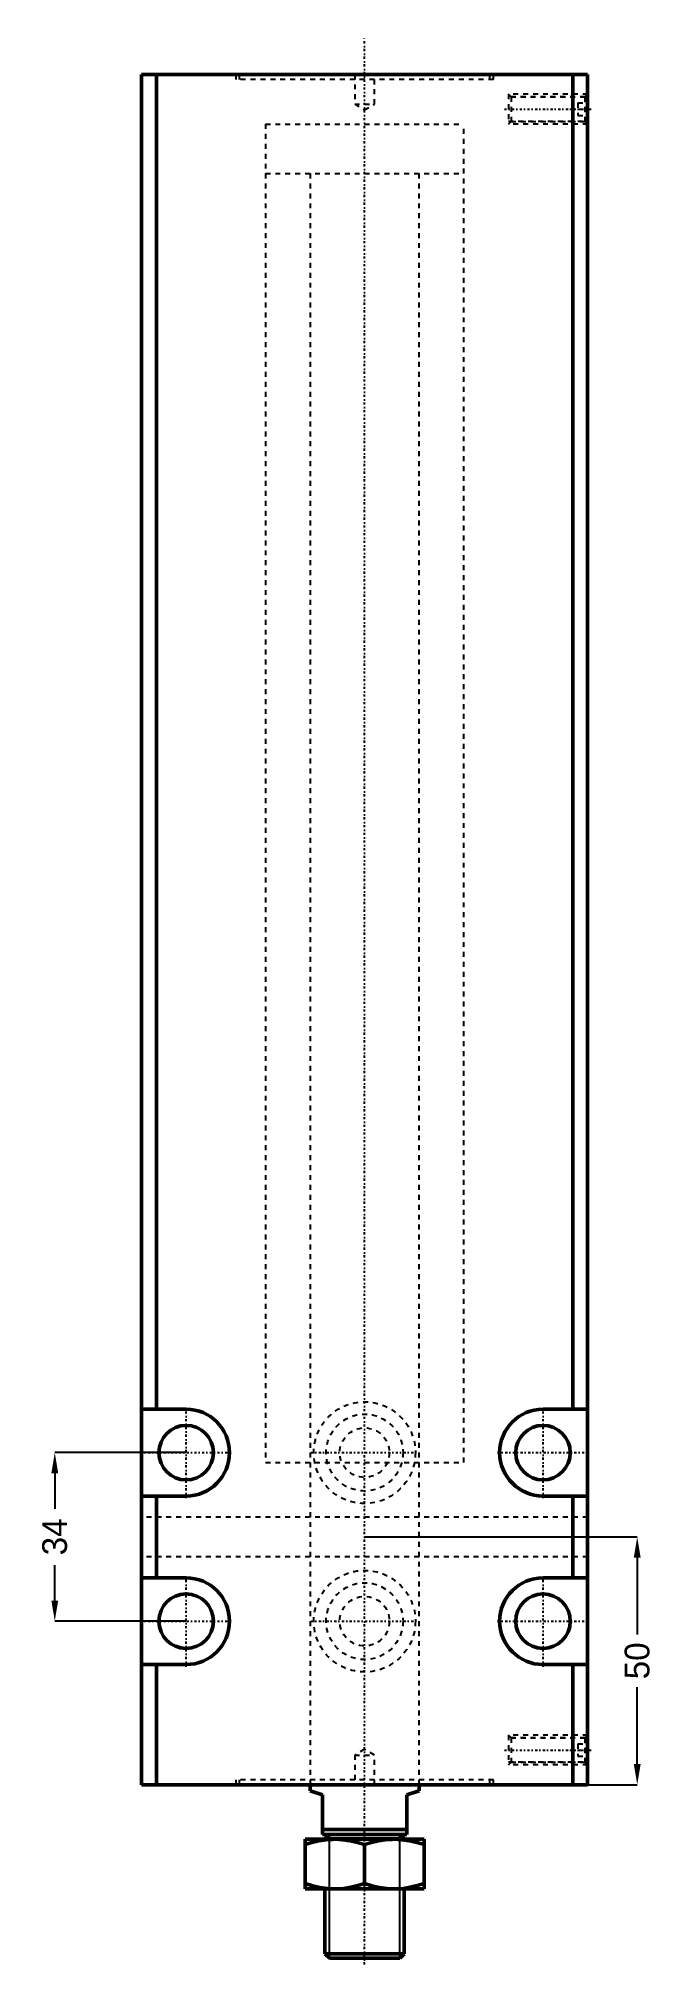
# Model space of a CAD drawing. Header units: millimetres. Extents: x -66 to 58, y -36 to 352.
import ezdxf

# ---------------------------------------------------------------- set-up
doc = ezdxf.new("R2010")
doc.units = ezdxf.units.MM
doc.linetypes.add('Center', pattern=[1.5, 0.45, -0.5, 0.05, -0.5])
doc.linetypes.add('Dashed', pattern=[2, 1, -1])
for name, color, linetype, lineweight in [('2d ConnectionPoints', 7, 'Continuous', 50), ('AM_0', 7, 'Continuous', 50), ('AM_5', 3, 'Continuous', 25), ('AM_7', 7, 'Center', 25), ('AM_9', 6, 'Dashed', 25)]:
    doc.layers.add(name, color=color, linetype=linetype, lineweight=lineweight)
doc.dimstyles.new('ISO-25', dxfattribs={"dimtxt": 2.5, "dimasz": 2.5, "dimexe": 1.25, "dimexo": 0.625, "dimtad": 1, "dimtxsty": 'Standard', "dimcen": 2.5, "dimadec": 0, "dimazin": 0, "dimtfac": 1, "dimtmove": 0, "dimatfit": 3, "dimfxl": 0, "dimarcsym": 0})

# ---------------------------------------------------------------- blocks, each defined once
blk = doc.blocks.new('1_JECX_MF_EXLA_40_260_0_rod__0_in_JECX_MF_160_J_EXLA_40_260_0__4')
at = {"layer": 'AM_0'}
for p, q in [((-11, 0), (-11, -1.19)), ((11, -1.19), (11, 0)), ((-8.5, -2), (-11, -1.19)), ((-8.5, -10), (-8.5, -2)), ((11, -1.19), (8.5, -2)), ((8.5, -2), (8.5, -10)), ((-12, -11), (12, -11)), ((-12, -21), (-12, -11)), ((-8.5, -9), (8.5, -9)), ((-8.5, -10), (8.5, -10)), ((-7.08, -10), (-8, -10.92)), ((-8, -10.92), (8, -10.92)), ((-8, -10.92), (-8, -11)), ((8, -10.92), (7.08, -10)), ((8, -11), (8, -10.92)), ((12, -11), (12, -21)), ((0, -19.93), (0, -12.07)), ((-12, -21), (12, -21)), ((-8, -21), (-8, -34.08)), ((8, -34.08), (8, -21)), ((-8, -34.08), (-7.08, -35)), ((-8, -34.08), (8, -34.08)), ((7.08, -35), (8, -34.08)), ((-7.08, -35), (7.08, -35))]:
    blk.add_line(p, q, dxfattribs=at)
for points in [[(-6, -11), (-6.43, -11.01), (-7.83, -11.11), (-9.22, -11.32), (-10.62, -11.65), (-12, -12.07)], [(0, -12.07), (-1.46, -11.63), (-2.94, -11.29), (-4.46, -11.08), (-6, -11)], [(6, -11), (5.57, -11.01), (4.17, -11.11), (2.78, -11.32), (1.38, -11.65), (0, -12.07)], [(12, -12.07), (10.54, -11.63), (9.06, -11.29), (7.54, -11.08), (6, -11)], [(-12, -19.93), (-10.54, -20.37), (-9.06, -20.71), (-7.54, -20.92), (-6, -21)], [(-6, -21), (-5.57, -20.99), (-4.17, -20.89), (-2.78, -20.68), (-1.38, -20.35), (0, -19.93)], [(0, -19.93), (1.46, -20.37), (2.94, -20.71), (4.46, -20.92), (6, -21)], [(6, -21), (6.43, -20.99), (7.83, -20.89), (9.22, -20.68), (10.62, -20.35), (12, -19.93)]]:
    blk.add_lwpolyline(points, dxfattribs=at)
at = {"layer": 'AM_5'}
for p, q in [((-7.08, -35), (-7.08, -10)), ((7.08, -35), (7.08, -10))]:
    blk.add_line(p, q, dxfattribs=at)
at = {"layer": 'AM_7'}
blk.add_line((0, -36.25), (0, 352.25), dxfattribs=at)
at = {"layer": 'AM_9'}
for p, q in [((-20, 335), (20, 335)), ((-20, 335), (-20, 325)), ((20, 325), (20, 335)), ((-20, 325), (20, 325)), ((-11, 325), (-11, 0)), ((11, 0), (11, 325))]:
    blk.add_line(p, q, dxfattribs=at)
blk = doc.blocks.new('2_JECX_MF_EXLA_40_260_0_body__0_in_JECX_MF_160_J_EXLA_40_260_0__4')
at = {"layer": 'AM_0'}
for p, q in [((45, 345), (-45, 345)), ((-45, 345), (-45, 0)), ((-42, 345), (-42, 75.75)), ((42, 345), (42, 75.75)), ((45, 345), (45, 0)), ((-36, 75.75), (-45, 75.75)), ((45, 75.75), (36, 75.75)), ((-45, 58.25), (-36, 58.25)), ((-42, 58.25), (-42, 41.75)), ((36, 58.25), (45, 58.25)), ((42, 58.25), (42, 41.75)), ((-36, 41.75), (-45, 41.75)), ((45, 41.75), (36, 41.75)), ((-45, 24.25), (-36, 24.25)), ((-42, 24.25), (-42, 0)), ((36, 24.25), (45, 24.25)), ((42, 24.25), (42, 0)), ((45, 0), (-45, 0))]:
    blk.add_line(p, q, dxfattribs=at)
for centre in [(-36, 67), (36, 67), (-36, 33), (36, 33)]:
    blk.add_circle(centre, 5.5, dxfattribs=at)
for centre, start, end in [((-36, 67), 270, 90), ((36, 67), 90, 270), ((-36, 33), 270, 90), ((36, 33), 90, 270)]:
    blk.add_arc(centre, 8.75, start, end, dxfattribs=at)
at = {"layer": 'AM_5', "linetype": 'Dashed'}
for p, q in [((45, 341), (29, 341)), ((45, 335), (29, 335)), ((45, 10), (29, 10)), ((45, 4), (29, 4))]:
    blk.add_line(p, q, dxfattribs=at)
at = {"layer": 'AM_7'}
for p, q in [((28.2, 338), (45.8, 338)), ((-36, 57.8125), (-36, 76.1875)), ((36, 57.8125), (36, 76.1875)), ((-45.1875, 67), (-26.8125, 67)), ((-10.7625, 67), (10.7625, 67)), ((26.8125, 67), (45.1875, 67)), ((-36, 23.8125), (-36, 42.1875)), ((36, 23.8125), (36, 42.1875)), ((-45.1875, 33), (-26.8125, 33)), ((-10.7625, 33), (10.7625, 33)), ((26.8125, 33), (45.1875, 33)), ((28.2, 7), (45.8, 7))]:
    blk.add_line(p, q, dxfattribs=at)
at = {"layer": 'AM_9'}
for p, q in [((-26, 345), (-26, 344)), ((26, 344), (-26, 344)), ((-25.3, 345), (-25.3, 344)), ((-2, 345), (-2, 339)), ((2, 339), (2, 345)), ((25.3, 344), (25.3, 345)), ((26, 344), (26, 345)), ((-2, 339), (2, 339)), ((-2, 339), (0, 337.8453)), ((0, 337.8453), (2, 339)), ((29, 341), (29, 335)), ((29.5415, 340.4585), (29, 341)), ((44.5, 340.4), (29, 340.4)), ((44.4585, 340.4585), (29.5415, 340.4585)), ((29.5415, 340.4585), (29.5415, 335.5415)), ((43, 339.25), (45, 339.25)), ((43, 339.25), (43, 336.75)), ((43, 338), (45, 338)), ((45, 341), (44.4585, 340.4585)), ((44.4585, 340.4585), (44.4585, 335.5415)), ((44.5, 340.4), (44.5, 335.6)), ((45, 339.9), (44.5, 340.4)), ((-20, 335), (20, 335)), ((-20, 335), (-20, 65)), ((20, 65), (20, 335)), ((29, 335.6), (44.5, 335.6)), ((29, 335), (29.5415, 335.5415)), ((29.5415, 335.5415), (44.4585, 335.5415)), ((43, 336.75), (45, 336.75)), ((44.4585, 335.5415), (45, 335)), ((44.5, 335.6), (45, 336.1)), ((-20, 65), (20, 65)), ((-11, 65), (-11, 0)), ((11, 0), (11, 65)), ((45, 54), (-45, 54)), ((45, 46), (-45, 46)), ((29, 10), (29, 4)), ((29.5415, 9.4585), (29, 10)), ((44.5, 9.4), (29, 9.4)), ((44.4585, 9.4585), (29.5415, 9.4585)), ((29.5415, 9.4585), (29.5415, 4.5415)), ((43, 8.25), (45, 8.25)), ((43, 8.25), (43, 5.75)), ((45, 10), (44.4585, 9.4585)), ((44.4585, 9.4585), (44.4585, 4.5415)), ((45, 8.9), (44.5, 9.4)), ((44.5, 9.4), (44.5, 4.6)), ((0, 7.1547), (-2, 6)), ((-2, 6), (-2, 0)), ((-2, 6), (2, 6)), ((2, 6), (0, 7.1547)), ((2, 0), (2, 6)), ((29, 4.6), (44.5, 4.6)), ((29, 4), (29.5415, 4.5415)), ((29.5415, 4.5415), (44.4585, 4.5415)), ((43, 7), (45, 7)), ((43, 5.75), (45, 5.75)), ((44.4585, 4.5415), (45, 4)), ((44.5, 4.6), (45, 5.1)), ((26, 1), (-26, 1)), ((-26, 1), (-26, 0)), ((-25.3, 1), (-25.3, 0)), ((25.3, 0), (25.3, 1)), ((26, 0), (26, 1))]:
    blk.add_line(p, q, dxfattribs=at)
for centre, radius in [((0, 67), 10.25), ((0, 67), 7.75), ((0, 67), 5), ((0, 33), 10.25), ((0, 33), 7.75), ((0, 33), 5)]:
    blk.add_circle(centre, radius, dxfattribs=at)
blk = doc.blocks.new('*D3')
at = {"layer": 'AM_5', "color": 0, "lineweight": -2}
for p, q in [((0, 50), (55, 50)), ((55, 45.83), (55, 30.31)), ((55, 4.17), (55, 19.69)), ((45, 0), (55, 0))]:
    blk.add_line(p, q, dxfattribs=at)
at = {"layer": 'AM_5', "color": 0}
for points in [[(55.69, 45.83), (54.31, 45.83), (55, 50)], [(54.31, 4.17), (55.69, 4.17), (55, 0)]]:
    blk.add_solid(points, dxfattribs=at)
at = {"layer": 'Defpoints', "color": 0}
for p in [(0, 50), (55, 50), (45, 0)]:
    blk.add_point(p, dxfattribs=at)
at = {"layer": 'AM_5', "color": 0, "insert": (55, 25), "char_height": 5, "attachment_point": 5, "rotation": 90}
blk.add_mtext('50', dxfattribs=at)
blk = doc.blocks.new('*D4')
at = {"layer": 'AM_5', "color": 0, "lineweight": -2}
for p, q in [((-36, 67), (-62.5, 67)), ((-62.5, 62.83), (-62.5, 55.69)), ((-62.5, 37.17), (-62.5, 44.31)), ((-36, 33), (-62.5, 33))]:
    blk.add_line(p, q, dxfattribs=at)
at = {"layer": 'AM_5', "color": 0}
for points in [[(-61.81, 62.83), (-63.19, 62.83), (-62.5, 67)], [(-63.19, 37.17), (-61.81, 37.17), (-62.5, 33)]]:
    blk.add_solid(points, dxfattribs=at)
at = {"layer": 'Defpoints', "color": 0}
for p in [(-62.5, 67), (-36, 67), (-36, 33)]:
    blk.add_point(p, dxfattribs=at)
at = {"layer": 'AM_5', "color": 0, "insert": (-62.5, 50), "char_height": 5, "attachment_point": 5, "rotation": 90}
blk.add_mtext('34', dxfattribs=at)

msp = doc.modelspace()

# ---------------------------------------------------------------- linework, layer by layer
at = {"layer": '2d ConnectionPoints'}
msp.add_point((0, 0), dxfattribs=at)

# ---------------------------------------------------------------- block references
for name in ['1_JECX_MF_EXLA_40_260_0_rod__0_in_JECX_MF_160_J_EXLA_40_260_0__4', '2_JECX_MF_EXLA_40_260_0_body__0_in_JECX_MF_160_J_EXLA_40_260_0__4']:
    msp.add_blockref(name, (0, 0))

# ---------------------------------------------------------------- dimensions: what is measured, and where the dimension line sits
at = {"layer": 'AM_5'}
for base, p1, p2, text, picture, middle in [((-62.5, 67), (-36, 33), (-36, 67), '34', '*D4', (-62.5, 50)), ((55, 50), (45, 0), (0, 50), '50', '*D3', (55, 25))]:
    dim = msp.add_linear_dim(base=base, p1=p1, p2=p2, angle=90, text=text, dimstyle='ISO-25', override={"dimtxt": 5, "dimasz": 4.166667, "dimexe": 0, "dimexo": 0, "dimgap": 1.5}, dxfattribs=at)
    dim.commit()
    dim.dimension.update_dxf_attribs({"geometry": picture, "text_midpoint": middle, "dimtype": 160, "text_rotation": 90})

doc.saveas('drawing.dxf')
